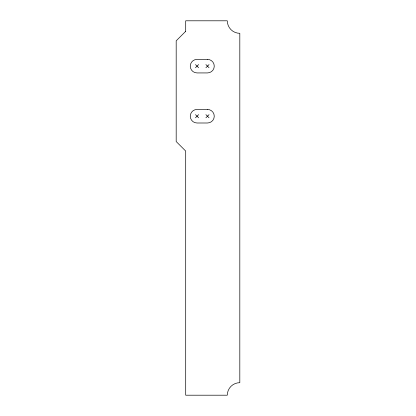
<?xml version="1.0" encoding="UTF-8"?>
<svg xmlns="http://www.w3.org/2000/svg" width="416" height="416" viewBox="0 0 416 416"><rect width="100%" height="100%" fill="white"/><g stroke="black" fill="none" stroke-linecap="round" stroke-linejoin="round"><path stroke-width="0.62" d="M195.484 67.714L198.614 64.584M205.915 67.714L209.045 64.584M195.484 117.78L198.614 114.65M205.915 117.78L209.045 114.65M205.915 64.584L209.045 67.714M195.484 64.584L198.614 67.714M205.915 114.65L209.045 117.78M195.484 114.65L198.614 117.78M185.702 31.309L176.186 40.82L176.186 141.544L185.702 151.055L185.702 395.2L227.297 395.2A12.516 12.516 0 0 1 239.814 382.684L239.814 33.316A12.516 12.516 0 0 1 227.297 20.8L185.702 20.8L185.702 31.309M207.48 59.368L197.049 59.368A6.781 6.781 0 0 0 190.268 66.149A6.781 6.781 0 0 0 197.049 72.93L207.48 72.93A6.781 6.781 0 0 0 214.256 66.149A6.781 6.781 0 0 0 207.48 59.368M207.48 109.434L197.049 109.434A6.781 6.781 0 0 0 190.268 116.215A6.781 6.781 0 0 0 197.049 122.996L207.48 122.996A6.781 6.781 0 0 0 214.256 116.215A6.781 6.781 0 0 0 207.48 109.434"/></g></svg>
